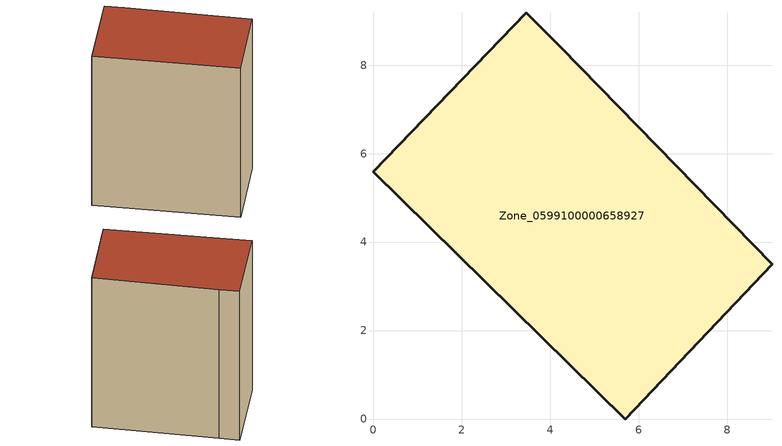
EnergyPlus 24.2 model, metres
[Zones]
Zone_0599100000658927
 floor ground (C_G): 5.69,0 0,5.59 3.45,9.18 4.23,8.41 9.01,3.5 z0
 wall outside (C_F): 0,5.59 5.69,0 9.01,3.5 4.23,8.41 3.45,9.18 0,5.59 z0:9.35
 roof outside (C_R): 9.01,3.5 4.23,8.41 3.45,9.18 0,5.59 5.69,0 z9.35
[BUILDING]
Pand.0599100000658927: North Axis=0; Terrain=City; Loads Convergence Tolerance Value=0.04; Temperature Convergence Tolerance Value=0.4; Solar Distribution=FullExterior; Maximum Number of Warmup Days=25; Minimum Number of Warmup Days=1
[Site:Location]
Rotterdam.The.Hague.AP_ZH_NLD Design_Conditions: Latitude=51.96; Longitude=4.45; Time Zone=1; Elevation=-4.5
[SITE:GROUNDTEMPERATURE:BUILDINGSURFACE]
18, 18, 18, 18, 18, 18, 18, 18, 18, 18, 18, 18
[MATERIAL] Thermal Absorptance=0.9; Solar Absorptance=0.7; Visible Absorptance=0.7
Name | Roughness | Thickness | Conductivity | Density | Specific Heat
G.TI.1946 | MediumSmooth | 0.15 | 1 | 540 | 1210
F.TI.1946 | Rough | 0.3 | 0.857143 | 1920 | 840
R.TI.1946 | MediumRough | 0.2 | 0.1 | 1500 | 1000
[CONSTRUCTION]
C_G: G.TI.1946
C_F: F.TI.1946
C_R: R.TI.1946
[ZONE]
Zone_0599100000658927: Type=1; Multiplier=1; Ceiling Height=Autocalculate; Volume=Autocalculate; Floor Area=autocalculate; Part of Total Floor Area=Yes
[ZONEINFILTRATION:DESIGNFLOWRATE]
Infil_Zone_0599100000658927: Zone or ZoneList or Space or SpaceList=Zone_0599100000658927; Schedule=AlwaysOn; Design Flow Rate Calculation Method=Flow/Area; Flow Rate per Floor Area=0.003; Constant Term Coefficient=1; Temperature Term Coefficient=0; Velocity Term Coefficient=0; Velocity Squared Term Coefficient=0
[HVACTEMPLATE:ZONE:IDEALLOADSAIRSYSTEM]
Zone_0599100000658927: Maximum Heating Supply Air Temperature=50; Minimum Cooling Supply Air Temperature=13; Maximum Heating Supply Air Humidity Ratio=0.0156; Minimum Cooling Supply Air Humidity Ratio=0.0077; Heating Limit=NoLimit; Cooling Limit=NoLimit; Dehumidification Control Type=ConstantSensibleHeatRatio; Cooling Sensible Heat Ratio=0.7; Dehumidification Setpoint=60; Humidification Control Type=None; Humidification Setpoint=30; Outdoor Air Method=None; Outdoor Air Flow Rate per Person=0.00944; Outdoor Air Flow Rate per Zone Floor Area=0; Outdoor Air Flow Rate per Zone=0; Demand Controlled Ventilation Type=None; Outdoor Air Economizer Type=NoEconomizer; Heat Recovery Type=None; Sensible Heat Recovery Effectiveness=0.7; Latent Heat Recovery Effectiveness=0.65
[ZONECONTROL:THERMOSTAT]
ThermostatControl_Zone_0599100000658927: Zone or ZoneList=Zone_0599100000658927; Control Type Schedule=DualSetpointControlType; Control 1=Thermostat_Zone_0599100000658927; Temperature Difference Between Cutout And Setpoint=0
[THERMOSTATSETPOINT:DUALSETPOINT]
Thermostat_Zone_0599100000658927: Heating Setpoint Temperature Schedule=HeatingSetpoint_Zone_0599100000658927; Cooling Setpoint Temperature Schedule=CoolingSetpoint_Zone_0599100000658927
[SCHEDULE:COMPACT]
HeatingSetpoint_Zone_0599100000658927: Through: 12/31, For: AllDays, Until: 24:00, 21
CoolingSetpoint_Zone_0599100000658927: Through: 12/31, For: AllDays, Until: 24:00, 24
DualSetpointControlType: Through: 12/31, For: AllDays, Until: 24:00, 4
AlwaysOn: Through: 12/31, For: AllDays, Until: 24:00, 1
